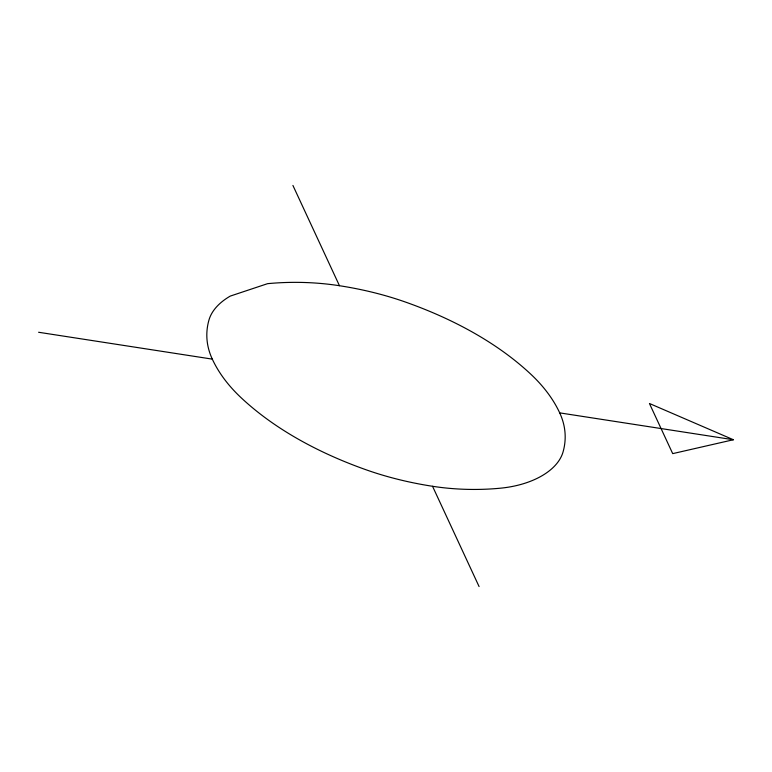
<?xml version="1.0" encoding="UTF-8"?>
<svg xmlns="http://www.w3.org/2000/svg" width="772" height="772" viewBox="0 0 772 772"><rect width="100%" height="100%" fill="white"/><g stroke="black" fill="none" stroke-linecap="round" stroke-linejoin="round"><path stroke-width="1.16" d="M733.4 439.741L672.702 453.627L649.435 403.486L733.4 439.741L559.7 412.875A251.682 145.31 0 0 0 531.068 374.449A380.22 219.518 0 0 0 406.004 302.248A251.682 145.3 0 0 0 339.458 285.717A170.631 98.517 0 0 0 267.594 283.662L230.268 296.091A76.206 43.994 0 0 0 208.951 320.052A160.701 92.775 0 0 0 212.3 359.125A251.682 145.3 0 0 0 240.932 397.551A380.22 219.518 0 0 0 365.996 469.752A251.682 145.3 0 0 0 432.542 486.283A160.701 92.775 0 0 0 500.217 488.213A76.206 43.994 0 0 0 563.049 451.948A160.701 92.775 0 0 0 559.7 412.875M38.6 332.259L212.3 359.125M292.916 185.434L339.458 285.717M432.542 486.283L479.084 586.566"/></g></svg>
